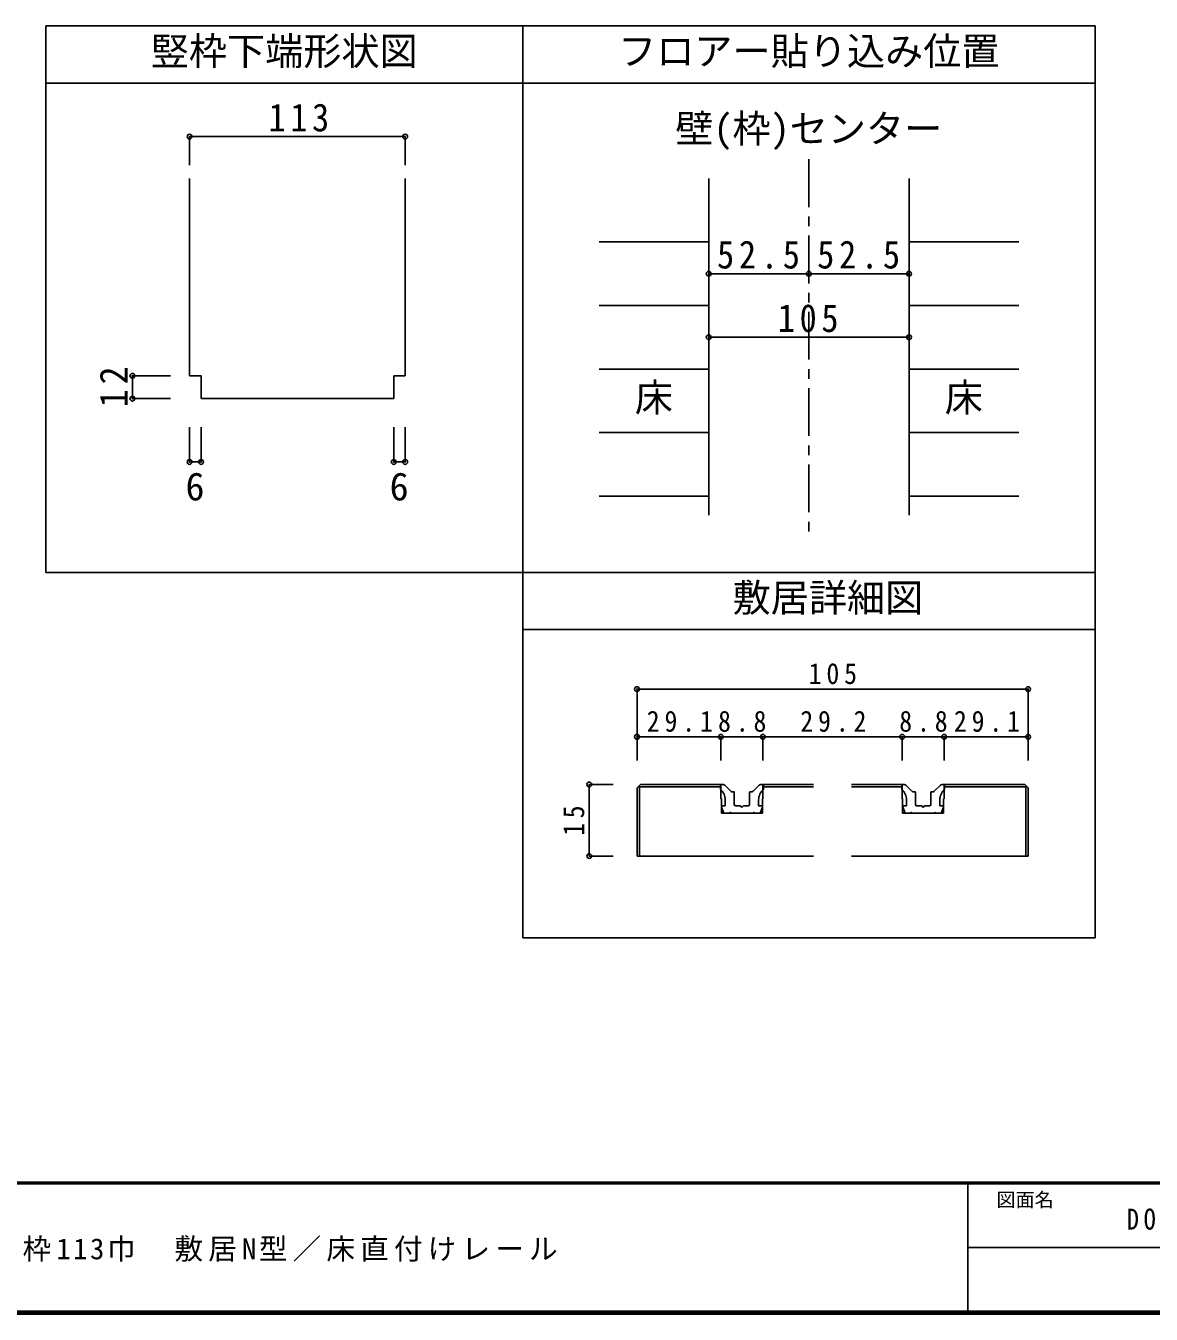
# Model space of a CAD drawing. Units: millimetres, scale not verified, with parts at other scales. Extents: x -973 to 977, y -718 to 696.
# Drawn here: x -492 to 98, y -701 to -26 of the extents above; entities that cross this region are included whole.
import ezdxf
from ezdxf.enums import TextEntityAlignment as Align

# ---------------------------------------------------------------- set-up
doc = ezdxf.new("R2010")
doc.units = ezdxf.units.MM
doc.header["$LTSCALE"] = 5
doc.header["$PDMODE"] = 32
doc.header["$PDSIZE"] = 2.5
doc.linetypes.add('CHAIN1', pattern=[8, 5, -1, 1, -1])
for name, color, linetype in [('0-0_補助線', 4, 'Continuous'), ('0-1_通り芯', 4, 'CHAIN1'), ('0-3_仕上げ', 2, 'Continuous'), ('0-4_枠', 3, 'Continuous'), ('0-A_文字', 3, 'Continuous'), ('0-B_寸法', 7, 'Continuous'), ('1-4_枠', 3, 'Continuous'), ('1-7_金物', 7, 'Continuous'), ('1-B_寸法', 7, 'Continuous'), ('F-0_補助線', 7, 'Continuous'), ('F-1_枠', 6, 'Continuous'), ('F-A_文字', 7, 'Continuous')]:
    doc.layers.add(name, color=color, linetype=linetype)
doc.styles.add('ＭＳ ゴシック', font='')
doc.styles.get('ＭＳ ゴシック').set_extended_font_data('MS Gothic')

msp = doc.modelspace()

# ---------------------------------------------------------------- linework, layer by layer
at = {"layer": '0-0_補助線'}
for p, q in [((-406.305, -83.607), (-406.305, -98.485)), ((-293.305, -83.607), (-406.305, -83.607)), ((-293.305, -83.607), (-293.305, -98.485)), ((-436.305, -220.925), (-436.305, -208.925)), ((-436.305, -208.925), (-416.305, -208.925)), ((-436.305, -220.925), (-416.305, -220.925)), ((-406.305, -254.125), (-406.305, -235.925)), ((-400.305, -254.125), (-400.305, -235.925)), ((-299.305, -254.125), (-299.305, -235.925)), ((-293.305, -254.125), (-293.305, -235.925)), ((-406.305, -254.125), (-400.305, -254.125)), ((-299.305, -254.125), (-293.305, -254.125))]:
    msp.add_line(p, q, dxfattribs=at)
at = {"layer": '0-0_補助線', "color": 3}
for p, q in [((-293.305, -105.5), (-293.305, -208.925)), ((-299.305, -208.925), (-293.305, -208.925)), ((-299.305, -208.925), (-299.305, -220.925)), ((-400.305, -220.925), (-299.305, -220.925))]:
    msp.add_line(p, q, dxfattribs=at)
msp.add_lwpolyline([(-406.305, -105.5), (-406.305, -208.925), (-400.305, -208.925), (-400.305, -220.925)], dxfattribs=at)
at = {"layer": '0-0_補助線', "color": 7}
for p in [(-406.305, -83.607), (-293.305, -83.607), (-436.305, -208.925), (-436.305, -220.925), (-406.305, -254.125), (-400.305, -254.125), (-299.305, -254.125), (-293.305, -254.125)]:
    msp.add_point(p, dxfattribs=at)
at = {"layer": '0-1_通り芯'}
msp.add_line((-81.68, -95.5), (-81.68, -292.007), dxfattribs=at)
at = {"layer": '0-3_仕上げ', "color": 4}
for p, q in [((-134.18, -138.801), (-191.68, -138.801)), ((-29.18, -138.801), (28.32, -138.801)), ((-134.18, -172.103), (-191.68, -172.103)), ((-29.18, -172.103), (28.32, -172.103)), ((-134.18, -205.404), (-191.68, -205.404)), ((-29.18, -205.404), (28.32, -205.404)), ((-134.18, -238.706), (-191.68, -238.706)), ((-29.18, -238.706), (28.32, -238.706)), ((-134.18, -272.007), (-191.68, -272.007)), ((-29.18, -272.007), (28.32, -272.007))]:
    msp.add_line(p, q, dxfattribs=at)
at = {"layer": '0-4_枠'}
for p, q in [((-134.18, -105.5), (-134.18, -282.007)), ((-29.18, -105.5), (-29.18, -282.007))]:
    msp.add_line(p, q, dxfattribs=at)
at = {"layer": '0-A_文字'}
for p, q in [((68.32, -25.5), (-481.68, -25.5)), ((-481.68, -25.5), (-481.68, -312.007)), ((-231.68, -25.5), (-231.68, -503.5)), ((68.32, -55.5), (-481.68, -55.5)), ((68.32, -312.007), (-481.68, -312.007)), ((68.32, -342.007), (-231.68, -342.007))]:
    msp.add_line(p, q, dxfattribs=at)
msp.add_lwpolyline([(68.32, -25.5), (68.32, -503.5), (-231.68, -503.5)], dxfattribs=at)
at = {"layer": '0-B_寸法', "color": 4}
for p, q in [((-134.18, -155.452), (-81.68, -155.452)), ((-81.68, -155.452), (-29.18, -155.452)), ((-134.18, -188.753), (-29.18, -188.753))]:
    msp.add_line(p, q, dxfattribs=at)
at = {"layer": '0-B_寸法'}
for p in [(-134.18, -155.452), (-81.68, -155.452), (-29.18, -155.452), (-134.18, -188.753), (-29.18, -188.753)]:
    msp.add_point(p, dxfattribs=at)
at = {"layer": '1-4_枠'}
for p, q in [((-170.001, -423.188), (-171.769, -424.956)), ((-171.74, -424.956), (-171.74, -460.688)), ((-127.755, -424.438), (-170.519, -424.438)), ((-170.519, -424.438), (-170.519, -460.688)), ((-170.001, -423.188), (-127.755, -423.188)), ((-105.755, -423.188), (-105.755, -430.688)), ((-79.269, -423.188), (-105.755, -423.188)), ((-79.269, -424.438), (-105.755, -424.438)), ((-32.769, -423.188), (-59.269, -423.188)), ((-32.769, -424.438), (-59.269, -424.438)), ((-10.769, -423.188), (-10.769, -430.688)), ((31.463, -423.188), (-10.769, -423.188)), ((31.981, -424.438), (-10.769, -424.438)), ((31.463, -423.188), (33.231, -424.956)), ((31.981, -424.438), (31.981, -460.688)), ((33.231, -424.956), (33.231, -460.688)), ((-106.005, -430.688), (-106.005, -438.188)), ((-106.005, -430.688), (-105.755, -430.688)), ((-11.019, -430.688), (-11.019, -438.188)), ((-11.019, -430.688), (-10.769, -430.688)), ((-106.005, -438.188), (-127.505, -438.188)), ((-11.019, -438.188), (-32.519, -438.188)), ((-171.769, -460.688), (-79.269, -460.688)), ((-59.269, -460.688), (33.231, -460.688))]:
    msp.add_line(p, q, dxfattribs=at)
for points in [[(-127.755, -423.188), (-127.755, -430.688), (-127.505, -430.688), (-127.505, -438.188)], [(-32.769, -423.188), (-32.769, -430.688), (-32.519, -430.688), (-32.519, -438.188)]]:
    msp.add_lwpolyline(points, dxfattribs=at)
at = {"layer": '1-7_金物'}
for p, q in [((-122.599, -426.718), (-125.763, -423.554)), ((-110.91, -426.718), (-107.746, -423.554)), ((-105.505, -423.188), (-106.862, -423.188)), ((-105.505, -425.688), (-105.505, -423.188)), ((-27.614, -426.718), (-30.778, -423.554)), ((-15.924, -426.718), (-12.76, -423.554)), ((-10.519, -423.188), (-11.876, -423.188)), ((-10.519, -425.688), (-10.519, -423.188)), ((-125.505, -434.438), (-125.505, -431.278)), ((-122.069, -426.938), (-121.255, -426.938)), ((-120.755, -433.688), (-120.755, -427.438)), ((-112.755, -433.688), (-112.755, -427.438)), ((-111.44, -426.938), (-112.255, -426.938)), ((-108.005, -434.438), (-108.005, -431.278)), ((-30.519, -434.438), (-30.519, -431.278)), ((-27.083, -426.938), (-26.269, -426.938)), ((-25.769, -433.688), (-25.769, -427.438)), ((-17.769, -433.688), (-17.769, -427.438)), ((-16.455, -426.938), (-17.269, -426.938)), ((-13.019, -434.438), (-13.019, -431.278)), ((-125.505, -434.438), (-127.005, -434.438)), ((-111.005, -438.188), (-122.505, -438.188)), ((-120.005, -434.438), (-117.505, -434.438)), ((-117.505, -434.438), (-116.755, -435.188)), ((-116.755, -435.188), (-116.005, -434.438)), ((-116.005, -434.438), (-113.505, -434.438)), ((-110.505, -437.688), (-111.005, -438.188)), ((-110.005, -438.188), (-110.505, -437.688)), ((-110.005, -438.188), (-107.255, -438.188)), ((-108.005, -434.438), (-106.505, -434.438)), ((-107.255, -438.188), (-106.04, -435.122)), ((-30.519, -434.438), (-32.019, -434.438)), ((-16.019, -438.188), (-27.519, -438.188)), ((-25.019, -434.438), (-22.519, -434.438)), ((-22.519, -434.438), (-21.769, -435.188)), ((-21.769, -435.188), (-21.019, -434.438)), ((-21.019, -434.438), (-18.519, -434.438)), ((-15.519, -437.688), (-16.019, -438.188)), ((-15.019, -438.188), (-15.519, -437.688)), ((-15.019, -438.188), (-12.269, -438.188)), ((-13.019, -434.438), (-11.519, -434.438)), ((-12.269, -438.188), (-11.054, -435.122))]:
    msp.add_line(p, q, dxfattribs=at)
for points in [[(-128.005, -425.688), (-128.005, -423.188), (-126.647, -423.188)], [(-33.019, -425.688), (-33.019, -423.188), (-31.662, -423.188)], [(-123.505, -438.188), (-126.255, -438.188), (-127.469, -435.122)], [(-123.505, -438.188), (-123.005, -437.688), (-122.505, -438.188)], [(-28.519, -438.188), (-31.269, -438.188), (-32.484, -435.122)], [(-28.519, -438.188), (-28.019, -437.688), (-27.519, -438.188)]]:
    msp.add_lwpolyline(points, dxfattribs=at)
for centre, radius, start, end in [((-126.647, -424.438), 1.25, 45, 90), ((-106.862, -424.438), 1.25, 90, 135), ((-31.662, -424.438), 1.25, 45, 90), ((-11.876, -424.438), 1.25, 90, 135), ((-133.005, -431.278), 7.5, 0, 48.19), ((-122.069, -426.188), 0.75, 225, 270), ((-121.255, -427.438), 0.5, 0, 90), ((-112.255, -427.438), 0.5, 90, 180), ((-111.44, -426.188), 0.75, 270, 315), ((-100.505, -431.278), 7.5, 131.81, 180), ((-38.019, -431.278), 7.5, 0, 48.19), ((-27.083, -426.188), 0.75, 225, 270), ((-26.269, -427.438), 0.5, 0, 90), ((-17.269, -427.438), 0.5, 90, 180), ((-16.455, -426.188), 0.75, 270, 315), ((-5.519, -431.278), 7.5, 131.81, 180), ((-127.005, -434.938), 0.5, 90, 201.616), ((-120.005, -433.688), 0.75, 180, 270), ((-113.505, -433.688), 0.75, 270, 0), ((-106.505, -434.938), 0.5, 338.384, 90), ((-32.019, -434.938), 0.5, 90, 201.616), ((-25.019, -433.688), 0.75, 180, 270), ((-18.519, -433.688), 0.75, 270, 0), ((-11.519, -434.938), 0.5, 338.384, 90)]:
    msp.add_arc(centre, radius, start, end, dxfattribs=at)
at = {"layer": '1-B_寸法', "color": 4}
for p, q in [((-171.769, -373.188), (33.231, -373.188)), ((-171.769, -373.188), (-171.769, -398.188)), ((33.231, -373.188), (33.231, -398.188)), ((-171.769, -398.188), (-127.769, -398.188)), ((-171.769, -398.188), (-171.769, -410.688)), ((-127.769, -398.188), (-127.769, -410.688)), ((-196.769, -423.188), (-184.269, -423.188)), ((-196.769, -423.188), (-196.769, -460.688)), ((-196.769, -460.688), (-184.269, -460.688))]:
    msp.add_line(p, q, dxfattribs=at)
for points in [[(-127.769, -398.188), (-105.769, -398.188), (-105.769, -410.688)], [(-105.769, -398.188), (-32.769, -398.188), (-32.769, -410.688)], [(-32.769, -398.188), (-10.769, -398.188), (-10.769, -410.688)], [(-10.769, -398.188), (33.231, -398.188), (33.231, -410.688)]]:
    msp.add_lwpolyline(points, dxfattribs=at)
at = {"layer": '1-B_寸法'}
for p in [(-171.769, -373.188), (33.231, -373.188), (-171.769, -398.188), (-127.769, -398.188), (-105.769, -398.188), (-32.769, -398.188), (-10.769, -398.188), (33.231, -398.188), (-196.769, -423.188), (-196.769, -460.688)]:
    msp.add_point(p, dxfattribs=at)
at = {"layer": 'F-1_枠'}
for p, q in [((976.653, -631.667), (-973.347, -631.667)), ((976.653, -632.5), (-973.347, -632.5)), ((1.653, -632.5), (1.653, -699.167)), ((1.653, -665.833), (974.986, -665.834)), ((976.653, -699.167), (-973.347, -699.167)), ((976.653, -700), (-973.347, -700)), ((976.653, -700.833), (-973.347, -700.833))]:
    msp.add_line(p, q, dxfattribs=at)

# ---------------------------------------------------------------- texts
at = {"layer": '0-0_補助線', "color": 7, "style": 'ＭＳ ゴシック'}
for p in [(-408.458, -278.672), (-301.458, -278.672)]:
    msp.add_text('6', height=14.66, dxfattribs=at).set_placement(p, align=Align.BOTTOM_LEFT)
at = {"layer": '0-0_補助線', "color": 7, "insert": (-364.908, -81.107), "char_height": 14.66, "attachment_point": 7, "style": 'ＭＳ ゴシック'}
msp.add_mtext('\\T1.27;\\W0.9;113', dxfattribs=at)
at = {"layer": '0-0_補助線', "color": 7, "insert": (-438.805, -225.55), "char_height": 14.66, "attachment_point": 7, "rotation": 90, "style": 'ＭＳ ゴシック'}
msp.add_mtext('\\T1.27;\\W0.95;12', dxfattribs=at)
at = {"layer": '0-A_文字', "color": 7, "style": 'ＭＳ ゴシック'}
for s, p in [('竪枠下端形状図', (-426.68, -50.5)), ('フロアー貼り込み位置', (-181.68, -50.5)), ('壁(枠)センター', (-151.68, -91.091)), ('床', (-172.93, -232.055)), ('床', (-10.43, -232.055)), ('敷居詳細図', (-121.68, -337.007))]:
    msp.add_text(s, height=14.66, dxfattribs=at).set_placement(p, align=Align.BOTTOM_LEFT)
at = {"layer": '0-B_寸法', "char_height": 14.66, "attachment_point": 7, "style": 'ＭＳ ゴシック'}
for s, insert in [('\\T1.28;\\W0.9;52.5', (-129.805, -152.952)), ('\\T1.28;\\W0.9;52.5', (-77.305, -152.952)), ('\\T1.27;\\W0.9;105', (-97.93, -186.253))]:
    msp.add_mtext(s, dxfattribs=dict(at, insert=insert))
at = {"layer": '1-B_寸法', "char_height": 11, "attachment_point": 7, "style": 'ＭＳ ゴシック'}
for s, insert in [('\\T1.38;\\W0.9;105', (-81.769, -370.688)), ('\\T1.38;\\W0.9;29.1', (-166.644, -395.688)), ('\\T1.38;\\W0.9;8.8', (-129.269, -395.688)), ('\\T1.38;\\W0.9;29.2', (-86.144, -395.688)), ('\\T1.38;\\W0.9;8.8', (-34.269, -395.688)), ('\\T1.38;\\W0.9;29.1', (-5.644, -395.688))]:
    msp.add_mtext(s, dxfattribs=dict(at, insert=insert))
at = {"layer": '1-B_寸法', "insert": (-199.269, -450.063), "char_height": 11, "attachment_point": 7, "rotation": 90, "style": 'ＭＳ ゴシック'}
msp.add_mtext('\\T1.36;\\W0.9;15', dxfattribs=at)
at = {"layer": 'F-0_補助線', "insert": (84.986, -656.667), "char_height": 11, "attachment_point": 7, "style": 'ＭＳ ゴシック'}
msp.add_mtext('\\T1.39;\\W0.85;DOORETUS', dxfattribs=at)
at = {"layer": 'F-A_文字', "style": 'ＭＳ ゴシック'}
msp.add_text('図面名', height=7.331, dxfattribs=at).set_placement((16.653, -646.667), align=Align.BOTTOM_LEFT)
at = {"layer": 'F-A_文字', "insert": (-847.938, -673.333), "char_height": 11, "attachment_point": 7, "style": 'ＭＳ ゴシック'}
msp.add_mtext('\\T1.18;ドレタス\u3000引き違い戸\u3000レールタイプ\u3000固定枠113巾\u3000敷居N型／床直付けレール', dxfattribs=at)

doc.saveas('drawing.dxf')
